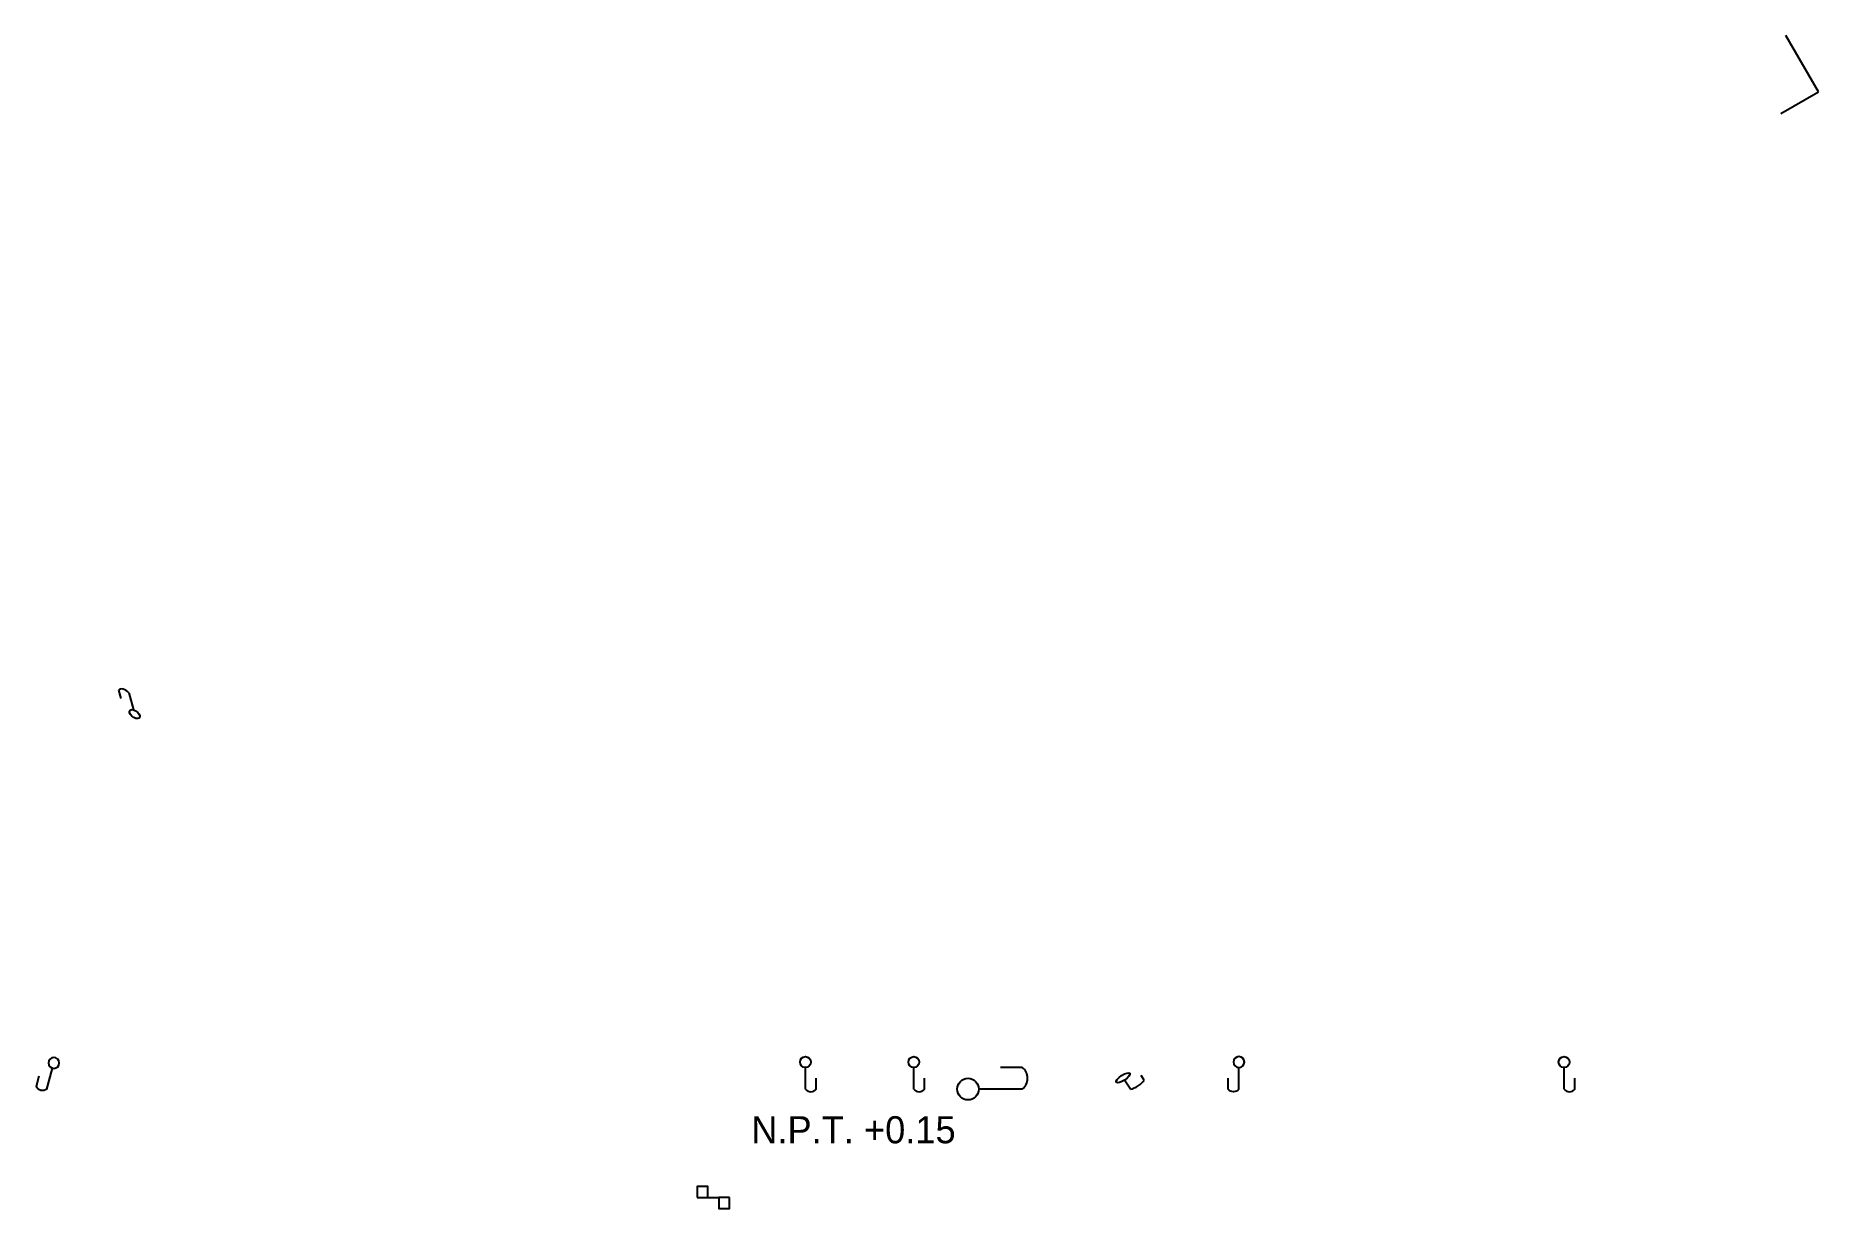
# Model space of a CAD drawing. Header units: metres. Extents: x -61 to 103, y -1 to 107.
import ezdxf

# ---------------------------------------------------------------- set-up
doc = ezdxf.new("R2010")
doc.units = ezdxf.units.M
doc.layers.add('ARBOLES', color=7, linetype='Continuous')
doc.layers.add('MOBILIARIO', color=7, linetype='Continuous')

# ---------------------------------------------------------------- blocks, each defined once
blk = doc.blocks.new('ARBOL')
blk.add_line((0, 0), (0, 2))
blk.add_lwpolyline([(0, 0, 0.5), (1, 0), (1, 1)], format="xyb")
blk.add_circle((0, 2.5), 0.5)
blk = doc.blocks.new('BANCA')
blk.add_line((0, 0), (1, 0))
blk.add_3dface([(0, 0), (1, 0), (1, 1), (0, 1)])
blk = doc.blocks.new('BASED', base_point=(5, 5))
for p, q in [((7, 5), (7, 8, 2)), ((5, 5), (7, 5))]:
    blk.add_line(p, q)
blk = doc.blocks.new('ROTULO')
blk.add_text('N.P.T. +0.15', height=2.5).set_placement((0, 0))

msp = doc.modelspace()

# ---------------------------------------------------------------- linework, layer by layer
msp.add_line((0, 0), (2, 0))

# ---------------------------------------------------------------- block references
for name, p, xscale, yscale, zscale, rotation in [('BASED', (100, 100), 2, 2, 2, 30), ('ARBOL', (40, 10), 1.5, 0.5, 3, 33.3)]:
    msp.add_blockref(name, p, dxfattribs=dict(xscale=xscale, yscale=yscale, zscale=zscale, rotation=rotation))
at = {"extrusion": (1, 1, 1), "xscale": 1.2, "rotation": 45}
msp.add_blockref('ARBOL', (70, 10, 2), dxfattribs=at)
at = {"extrusion": (0, 0, -1), "rotation": 15}
msp.add_blockref('ARBOL', (60, 10, 4), dxfattribs=at)
for name, p in [('ARBOL', (10, 10)), ('arbol', (80, 10)), ('ROTULO', (5, 5))]:
    msp.add_blockref(name, p)
at = {"xscale": 2, "yscale": 2, "rotation": 90}
msp.add_blockref('ARBOL', (30, 10), dxfattribs=at)
at = {"rotation": 180}
msp.add_blockref('BANCA', (3, 0), dxfattribs=at)
at = {"layer": 'ARBOLES'}
msp.add_blockref('ARBOL', (20, 10), dxfattribs=at)
at = {"layer": 'ARBOLES', "xscale": -1}
msp.add_blockref('ARBOL', (50, 10), dxfattribs=at)
at = {"layer": 'MOBILIARIO'}
msp.add_blockref('BANCA', (0, 0), dxfattribs=at)

doc.saveas('drawing.dxf')
